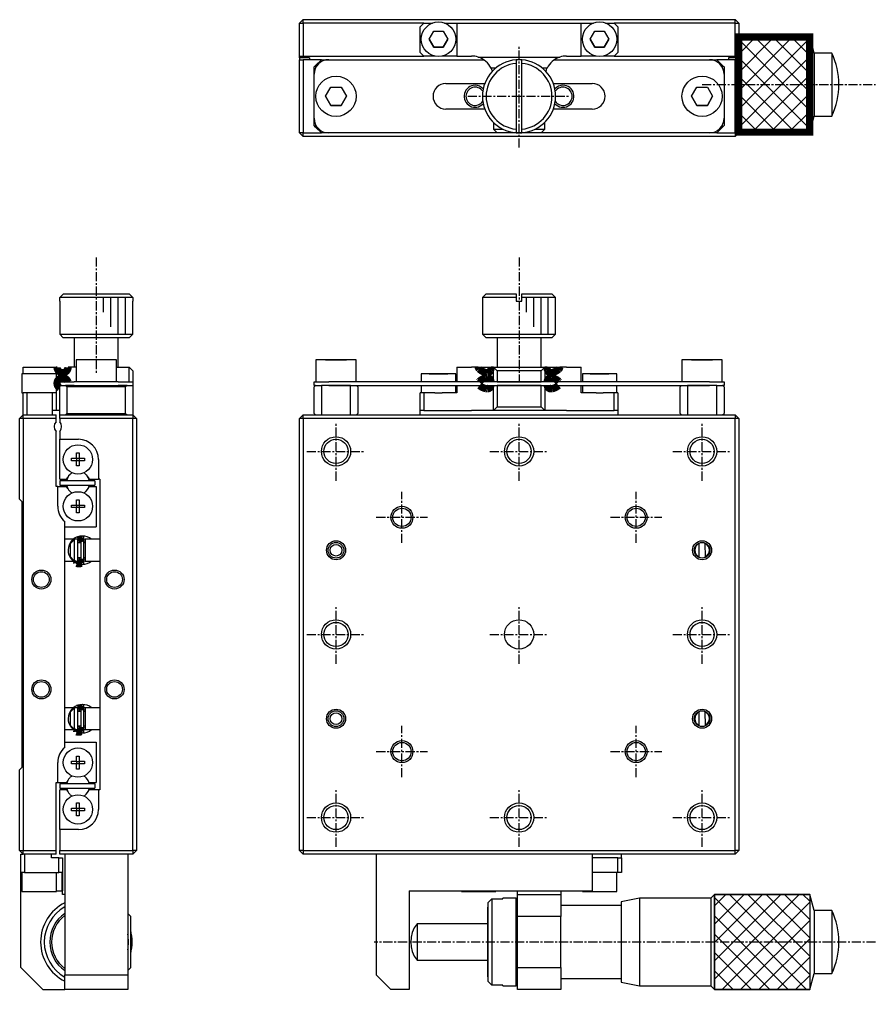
# Model space of a CAD drawing. Extents: x 10 to 331, y 10 to 234.
# Drawn here: x 81 to 197.9, y 101.5 to 234 of the extents above; entities that cross this region are included whole.
import ezdxf

# ---------------------------------------------------------------- set-up
doc = ezdxf.new("R2010")
doc.units = 0
doc.linetypes.add('CENTER', pattern=[2, 1.25, -0.25, 0.25, -0.25])
doc.layers.get('0').update_dxf_attribs({"linetype": 'CONTINUOUS'})
doc.layers.add('CENTER', color=1, linetype='CENTER')

msp = doc.modelspace()

# ---------------------------------------------------------------- linework, layer by layer
at = {"color": 7, "linetype": 'CONTINUOUS'}
for p, q in [((119.244926, 233.5), (119.744926, 234)), ((119.244926, 233.5), (119.744926, 233.5)), ((119.244926, 229), (119.244926, 233.5)), ((119.744926, 233.5), (119.744926, 234)), ((119.744926, 234), (178.744926, 234)), ((119.744926, 233.5), (119.744926, 229)), ((136.244926, 233.5), (119.744926, 233.5)), ((135.744926, 233), (136.244926, 233.5)), ((136.244926, 233.5), (137.41879, 233.5)), ((139.071062, 233.5), (140.744926, 233.5)), ((140.744926, 233.5), (140.744926, 229)), ((140.744926, 233.5), (157.744926, 233.5)), ((157.744926, 229), (157.744926, 233.5)), ((157.744926, 233.5), (159.41879, 233.5)), ((161.071062, 233.5), (162.244926, 233.5)), ((162.244926, 233.5), (162.744926, 233)), ((178.744926, 233.5), (162.244926, 233.5)), ((178.744926, 233.5), (178.744926, 234)), ((179.244926, 233.5), (178.744926, 234)), ((178.744926, 229), (178.744926, 233.5)), ((178.744926, 233.5), (179.244926, 233.5)), ((135.744926, 229.5), (135.744926, 233)), ((136.974755, 231.3), (137.609841, 232.4)), ((137.609841, 232.4), (138.880011, 232.4)), ((138.880011, 232.4), (139.515097, 231.3)), ((158.974755, 231.3), (159.609841, 232.4)), ((159.609841, 232.4), (160.880011, 232.4)), ((160.880011, 232.4), (161.515097, 231.3)), ((162.744926, 233), (162.744926, 229.5)), ((137.609841, 230.2), (136.974755, 231.3)), ((136.974755, 231.3), (137.609841, 230.2)), ((139.515097, 231.3), (138.880011, 230.2)), ((138.880011, 230.2), (139.515097, 231.3)), ((159.609841, 230.2), (158.974755, 231.3)), ((158.974755, 231.3), (159.609841, 230.2)), ((161.515097, 231.3), (160.880011, 230.2)), ((160.880011, 230.2), (161.515097, 231.3)), ((189.534421, 229.4), (188.944933, 231.599999)), ((136.244926, 229), (135.744926, 229.5)), ((138.880011, 230.2), (137.609841, 230.2)), ((137.609841, 230.2), (138.880011, 230.2)), ((160.880011, 230.2), (159.609841, 230.2)), ((159.609841, 230.2), (160.880011, 230.2)), ((162.744926, 229.5), (162.244926, 229)), ((189.534421, 229.4), (189.534421, 220.8)), ((191.944932, 229.4), (189.534421, 229.4)), ((191.944932, 229.4), (191.944932, 220.8)), ((119.244926, 229), (119.744926, 229)), ((119.244926, 228.75), (119.244926, 229)), ((120.644926, 228.75), (119.244926, 228.75)), ((119.244926, 228.75), (119.244926, 228.5)), ((119.244926, 218.5), (119.244926, 228.5)), ((119.244926, 228.5), (119.744926, 228.5)), ((119.744926, 229), (136.244926, 229)), ((119.744926, 228.5), (119.744926, 218.5)), ((122.244926, 228.5), (119.744926, 228.5)), ((120.644926, 228.75), (120.644926, 228.5)), ((122.244926, 228.5), (121.444926, 227.7)), ((122.244926, 228.5), (123.244926, 228.5)), ((123.244926, 228.5), (144.403008, 228.5)), ((137.762743, 229), (136.244926, 229)), ((140.744926, 229), (138.727109, 229)), ((140.744926, 229), (142.744926, 229)), ((143.681676, 228.85), (154.808176, 228.85)), ((148.844926, 228.483974), (148.844926, 227.982187)), ((148.844926, 227.982187), (148.844926, 219.017813)), ((149.644926, 227.982187), (149.644926, 228.483974)), ((149.644926, 219.017813), (149.644926, 227.982187)), ((154.086713, 228.5), (175.244926, 228.5)), ((155.744926, 229), (157.744926, 229)), ((159.762743, 229), (157.744926, 229)), ((162.244926, 229), (160.727109, 229)), ((162.244926, 229), (178.744926, 229)), ((175.244926, 228.5), (176.244926, 228.5)), ((177.044926, 227.7), (176.244926, 228.5)), ((178.744926, 228.5), (176.244926, 228.5)), ((179.244926, 228.75), (177.844926, 228.75)), ((177.844926, 228.75), (177.844926, 228.5)), ((178.744926, 229), (179.244926, 229)), ((178.744926, 218.5), (178.744926, 228.5)), ((178.744926, 228.5), (179.244926, 228.5)), ((179.244926, 229), (179.244926, 228.75)), ((179.244926, 228.5), (179.244926, 228.75)), ((179.244926, 228.5), (179.244926, 218.5)), ((121.244926, 227.5), (121.444926, 227.7)), ((121.244926, 226.5), (121.244926, 227.5)), ((121.444926, 227.7), (121.444926, 227.37178)), ((146.054707, 227.35), (145.424012, 227.35)), ((153.06584, 227.35), (152.435145, 227.35)), ((177.044926, 227.37178), (177.044926, 227.7)), ((177.044926, 227.7), (177.244926, 227.5)), ((177.244926, 227.5), (177.244926, 226.5)), ((121.244926, 220.5), (121.244926, 226.5)), ((139.244926, 225.25), (144.561177, 225.25)), ((153.928674, 225.25), (159.244926, 225.25)), ((177.244926, 226.5), (177.244926, 220.5)), ((122.80155, 223.5), (123.523238, 224.75)), ((123.523238, 224.75), (124.966614, 224.75)), ((124.966614, 224.75), (125.688302, 223.5)), ((172.80155, 223.5), (173.523238, 224.75)), ((173.523238, 224.75), (174.966614, 224.75)), ((174.966614, 224.75), (175.688302, 223.5)), ((123.523238, 222.25), (122.80155, 223.5)), ((122.80155, 223.5), (123.523238, 222.25)), ((125.688302, 223.5), (124.966614, 222.25)), ((124.966614, 222.25), (125.688302, 223.5)), ((173.523238, 222.25), (172.80155, 223.5)), ((172.80155, 223.5), (173.523238, 222.25)), ((175.688302, 223.5), (174.966614, 222.25)), ((174.966614, 222.25), (175.688302, 223.5)), ((124.966614, 222.25), (123.523238, 222.25)), ((123.523238, 222.25), (124.966614, 222.25)), ((144.561177, 221.75), (139.244926, 221.75)), ((159.244926, 221.75), (153.928674, 221.75)), ((174.966614, 222.25), (173.523238, 222.25)), ((173.523238, 222.25), (174.966614, 222.25)), ((121.244926, 219.5), (121.244926, 220.5)), ((177.244926, 220.5), (177.244926, 219.5)), ((188.944933, 218.600001), (189.534421, 220.8)), ((189.534421, 220.8), (191.944932, 220.8)), ((121.444926, 219.3), (121.244926, 219.5)), ((121.444926, 219.62822), (121.444926, 219.3)), ((121.444926, 219.3), (122.244926, 218.5)), ((145.744926, 219.929286), (145.744926, 219)), ((145.744926, 219), (147.065476, 219)), ((146.244926, 218.5), (145.744926, 219)), ((148.844926, 219.017813), (148.844926, 218.516026)), ((149.644926, 218.516026), (149.644926, 219.017813)), ((151.424375, 219), (152.744926, 219)), ((152.744926, 219), (152.244926, 218.5)), ((152.744926, 219), (152.744926, 219.929286)), ((176.244926, 218.5), (177.044926, 219.3)), ((177.044926, 219.3), (177.044926, 219.62822)), ((177.244926, 219.5), (177.044926, 219.3)), ((119.744926, 218.5), (119.244926, 218.5)), ((119.744926, 218), (119.244926, 218.5)), ((119.744926, 218.5), (122.244926, 218.5)), ((119.744926, 218), (119.744926, 218.5)), ((178.744926, 218), (119.744926, 218)), ((123.244926, 218.5), (122.244926, 218.5)), ((146.244926, 218.5), (123.244926, 218.5)), ((149.244926, 218.5), (146.244926, 218.5)), ((152.244926, 218.5), (149.244926, 218.5)), ((175.244926, 218.5), (152.244926, 218.5)), ((176.244926, 218.5), (175.244926, 218.5)), ((176.244926, 218.5), (178.744926, 218.5)), ((178.744926, 218.5), (178.744926, 218)), ((179.244926, 218.5), (178.744926, 218)), ((179.244926, 218.5), (178.744926, 218.5)), ((86.516026, 196), (87.017813, 196.5)), ((87.017813, 196.5), (95.982187, 196.5)), ((95.982187, 196.5), (96.483974, 196)), ((144.744926, 196.5), (144.244926, 196)), ((144.744926, 196.5), (148.844926, 196.5)), ((144.744926, 196.5), (148.844926, 196.5)), ((148.844926, 196.5), (148.844926, 196)), ((149.644926, 196.5), (153.744926, 196.5)), ((149.644926, 196.5), (153.744926, 196.5)), ((149.644926, 196), (149.644926, 196.5)), ((154.244926, 196), (153.744926, 196.5)), ((86.5, 195.5), (86.516026, 195.5)), ((86.5, 195.5), (86.5, 191)), ((96.483974, 196), (86.516026, 196)), ((86.516026, 195.5), (86.516026, 196)), ((96.483974, 196), (96.483974, 195.5)), ((96.483974, 195.5), (96.5, 195.5)), ((96.5, 191), (96.5, 195.5)), ((148.844926, 196), (144.244926, 196)), ((144.244926, 196), (144.244926, 191)), ((148.844926, 196), (148.844926, 195.5)), ((148.844926, 195.5), (149.644926, 195.5)), ((148.844926, 195.5), (149.644926, 195.5)), ((154.244926, 196), (149.644926, 196)), ((149.644926, 195.5), (149.644926, 196)), ((154.244926, 191), (154.244926, 196)), ((86.5, 191), (96.5, 191)), ((86.5, 191), (87, 190.5)), ((96, 190.5), (96.5, 191)), ((144.244926, 191), (154.244926, 191)), ((144.244926, 191), (144.744926, 190.5)), ((153.744926, 190.5), (154.244926, 191)), ((96, 190.5), (87, 190.5)), ((88.5, 190.5), (88.5, 186.5)), ((94.5, 186.5), (94.5, 190.5)), ((153.744926, 190.5), (144.744926, 190.5)), ((146.244926, 190.5), (146.244926, 186.5)), ((152.244926, 186.5), (152.244926, 190.5)), ((94.25, 187.5), (88.75, 187.5)), ((88.75, 187.5), (88.75, 184.5)), ((94.25, 184.5), (94.25, 187.5)), ((124.244926, 187.5), (121.494926, 187.5)), ((126.994926, 187.5), (121.494926, 187.5)), ((121.494926, 187.5), (121.494926, 184.5)), ((123.523238, 187.5), (122.80155, 187.5)), ((122.80155, 187.5), (123.523238, 187.5)), ((124.966614, 187.5), (123.523238, 187.5)), ((123.523238, 187.5), (124.966614, 187.5)), ((126.994926, 187.5), (124.244926, 187.5)), ((125.688302, 187.5), (124.966614, 187.5)), ((124.966614, 187.5), (125.688302, 187.5)), ((126.994926, 184.5), (126.994926, 187.5)), ((174.244926, 187.5), (171.494926, 187.5)), ((176.994926, 187.5), (171.494926, 187.5)), ((171.494926, 187.5), (171.494926, 184.5)), ((173.523238, 187.5), (172.80155, 187.5)), ((172.80155, 187.5), (173.523238, 187.5)), ((174.966614, 187.5), (173.523238, 187.5)), ((173.523238, 187.5), (174.966614, 187.5)), ((176.994926, 187.5), (174.244926, 187.5)), ((175.688302, 187.5), (174.966614, 187.5)), ((174.966614, 187.5), (175.688302, 187.5)), ((176.994926, 184.5), (176.994926, 187.5)), ((86.05, 185.6), (81.35, 185.6)), ((81.35, 185.6), (81.35, 183)), ((81.5, 186.5), (86, 186.5)), ((81.5, 185.6), (81.5, 186.5)), ((86, 186.5), (86, 185.6)), ((86.15, 186.5), (86, 186.5)), ((86.05, 183), (86.05, 185.6)), ((88.75, 186.5), (87.65, 186.5)), ((94.25, 186.5), (96, 186.5)), ((96, 184.5), (96, 186.5)), ((96.5, 186), (96, 186.5)), ((96.5, 186), (96.5, 184.5)), ((138.244926, 185.6), (135.894926, 185.6)), ((140.594926, 185.6), (135.894926, 185.6)), ((135.894926, 185.6), (135.894926, 184.5)), ((137.609841, 185.6), (136.974755, 185.6)), ((136.974755, 185.6), (137.609841, 185.6)), ((138.880011, 185.6), (137.609841, 185.6)), ((137.609841, 185.6), (138.880011, 185.6)), ((140.594926, 185.6), (138.244926, 185.6)), ((139.515097, 185.6), (138.880011, 185.6)), ((138.880011, 185.6), (139.515097, 185.6)), ((140.594926, 184.5), (140.594926, 185.6)), ((140.744926, 186.5), (140.744926, 184.5)), ((140.744926, 186.5), (142.744926, 186.5)), ((143.681676, 186.5), (142.744926, 186.5)), ((143.681676, 186.5), (145.424012, 186.5)), ((145.744926, 186.5), (145.424012, 186.5)), ((145.744926, 184.5), (145.744926, 186.5)), ((146.244926, 186), (145.744926, 186.5)), ((145.744926, 186.5), (147.994926, 186.5)), ((146.244926, 186), (146.244926, 184.5)), ((152.244926, 186), (146.244926, 186)), ((147.994926, 186.5), (150.494926, 186.5)), ((150.494926, 186.5), (152.744926, 186.5)), ((152.744926, 186.5), (152.244926, 186)), ((152.244926, 184.5), (152.244926, 186)), ((152.744926, 186.5), (152.744926, 184.5)), ((153.06584, 186.5), (152.744926, 186.5)), ((153.06584, 186.5), (154.808176, 186.5)), ((155.744926, 186.5), (154.808176, 186.5)), ((155.744926, 186.5), (157.744926, 186.5)), ((157.744926, 184.5), (157.744926, 186.5)), ((160.244926, 185.6), (157.894926, 185.6)), ((162.594926, 185.6), (157.894926, 185.6)), ((157.894926, 185.6), (157.894926, 184.5)), ((159.609841, 185.6), (158.974755, 185.6)), ((158.974755, 185.6), (159.609841, 185.6)), ((160.880011, 185.6), (159.609841, 185.6)), ((159.609841, 185.6), (160.880011, 185.6)), ((162.594926, 185.6), (160.244926, 185.6)), ((161.515097, 185.6), (160.880011, 185.6)), ((160.880011, 185.6), (161.515097, 185.6)), ((162.594926, 184.5), (162.594926, 185.6)), ((86.5, 184), (86.5, 184.5)), ((86.5, 184.5), (88.5, 184.5)), ((94.5, 184.5), (88.5, 184.5)), ((94.5, 184.5), (96.5, 184.5)), ((96.5, 184.5), (96.5, 184)), ((121.244926, 184), (121.244926, 184.5)), ((121.244926, 184.5), (123.244926, 184.5)), ((146.244926, 184.5), (123.244926, 184.5)), ((152.244926, 184.5), (146.244926, 184.5)), ((146.244926, 184.5), (152.244926, 184.5)), ((175.244926, 184.5), (152.244926, 184.5)), ((175.244926, 184.5), (177.244926, 184.5)), ((177.244926, 184.5), (177.244926, 184)), ((81.35, 183), (81.5, 183)), ((81.5, 180), (81.5, 183)), ((82, 183), (81.5, 183)), ((82, 183), (82, 180)), ((85.5, 183), (82, 183)), ((85.5, 180.6), (85.5, 183)), ((86, 183), (85.5, 183)), ((86, 183), (86.05, 183)), ((86, 183), (86, 180.6)), ((86.5, 180), (86.5, 184)), ((86.5, 184), (87.3, 184)), ((87.5, 183.8), (87.3, 184)), ((87.3, 184), (87.62822, 184)), ((87.62822, 184), (87.3, 184)), ((95.5, 183.8), (87.5, 183.8)), ((87.5, 183.8), (87.5, 180.2)), ((88.5, 184), (87.62822, 184)), ((88.5, 184), (94.5, 184)), ((95.37178, 184), (94.5, 184)), ((95.37178, 184), (95.7, 184)), ((95.7, 184), (95.37178, 184)), ((95.7, 184), (95.5, 183.8)), ((95.5, 180.2), (95.5, 183.8)), ((95.7, 184), (96.5, 184)), ((96.5, 184), (96.5, 180)), ((121.444926, 184), (121.244926, 183.8)), ((121.444926, 184), (121.244926, 184)), ((121.244926, 180.2), (121.244926, 183.8)), ((121.444926, 184), (122.244926, 184)), ((123.244926, 184), (122.244926, 184)), ((122.244926, 184), (122.244926, 180)), ((123.244926, 184), (122.244926, 184)), ((126.244926, 184), (123.244926, 184)), ((123.244926, 184), (126.244926, 184)), ((126.244926, 180), (126.244926, 184)), ((126.244926, 184), (146.244926, 184)), ((127.244926, 183.8), (127.044926, 184)), ((127.244926, 183.8), (127.244926, 180.2)), ((135.744926, 180.6), (135.744926, 183)), ((136.244926, 183), (135.744926, 183)), ((135.894926, 184), (135.894926, 183)), ((136.244926, 183), (136.244926, 180.6)), ((137.762743, 183), (136.244926, 183)), ((137.762743, 183), (138.727109, 183)), ((140.744926, 183), (138.727109, 183)), ((140.594926, 183), (140.594926, 184)), ((140.744926, 184), (140.744926, 183)), ((145.744926, 180.6), (145.744926, 184)), ((146.244926, 184), (152.244926, 184)), ((146.244926, 184), (146.244926, 181.1)), ((152.244926, 184), (146.244926, 184)), ((152.244926, 184), (172.244926, 184)), ((152.244926, 181.1), (152.244926, 184)), ((152.744926, 184), (152.744926, 180.6)), ((157.744926, 183), (157.744926, 184)), ((159.762743, 183), (157.744926, 183)), ((157.894926, 184), (157.894926, 183)), ((159.762743, 183), (160.727109, 183)), ((162.244926, 183), (160.727109, 183)), ((162.244926, 180.6), (162.244926, 183)), ((162.744926, 183), (162.244926, 183)), ((162.594926, 183), (162.594926, 184)), ((162.744926, 183), (162.744926, 180.6)), ((171.444926, 184), (171.244926, 183.8)), ((171.244926, 180.2), (171.244926, 183.8)), ((172.244926, 184), (172.244926, 180)), ((175.244926, 184), (172.244926, 184)), ((172.244926, 184), (175.244926, 184)), ((176.244926, 184), (175.244926, 184)), ((176.244926, 184), (175.244926, 184)), ((176.244926, 180), (176.244926, 184)), ((176.244926, 184), (177.044926, 184)), ((177.244926, 183.8), (177.044926, 184)), ((177.244926, 184), (177.044926, 184)), ((177.244926, 183.8), (177.244926, 180.2)), ((85.5, 180), (85.5, 180.6)), ((86, 180.6), (85.5, 180.6)), ((86.5, 180.6), (86, 180.6)), ((136.244926, 180.6), (135.744926, 180.6)), ((135.744926, 180), (135.744926, 180.6)), ((136.244926, 180.6), (142.744926, 180.6)), ((145.744926, 180.6), (142.744926, 180.6)), ((145.744926, 180.6), (146.244926, 181.1)), ((152.744926, 180.6), (145.744926, 180.6)), ((146.244926, 181.1), (152.244926, 181.1)), ((152.244926, 181.1), (152.744926, 180.6)), ((155.744926, 180.6), (152.744926, 180.6)), ((155.744926, 180.6), (162.244926, 180.6)), ((162.744926, 180.6), (162.244926, 180.6)), ((162.744926, 180.6), (162.744926, 180)), ((81.5, 180), (81, 179.5)), ((81.5, 179.5), (81, 179.5)), ((81, 168.5), (81, 179.5)), ((81.5, 179.5), (81.5, 180)), ((81.5, 180), (86, 180)), ((81.5, 179.5), (81.5, 120.5)), ((86, 179.5), (81.5, 179.5)), ((86, 179.5), (86, 180)), ((86, 179.061438), (86, 179.5)), ((86.5, 180), (96.5, 180)), ((86.5, 179.5), (86.5, 180)), ((96.5, 179.5), (86.5, 179.5)), ((86.5, 179.5), (86.5, 179.061438)), ((87.3, 180), (87.5, 180.2)), ((87.5, 180.2), (95.5, 180.2)), ((95.5, 180.2), (95.7, 180)), ((96.5, 180), (96.5, 179.5)), ((97, 179.5), (96.5, 180)), ((96.5, 120.5), (96.5, 179.5)), ((97, 179.5), (96.5, 179.5)), ((97, 179.5), (97, 120.5)), ((119.744926, 180), (119.244926, 179.5)), ((119.244926, 120.5), (119.244926, 179.5)), ((119.744926, 179.5), (119.244926, 179.5)), ((119.744926, 179.5), (119.744926, 180)), ((119.744926, 180), (122.244926, 180)), ((178.744926, 179.5), (119.744926, 179.5)), ((119.744926, 179.5), (119.744926, 120.5)), ((121.244926, 180.2), (121.444926, 180)), ((122.244926, 180), (126.244926, 180)), ((122.244926, 180), (126.244926, 180)), ((126.244926, 180), (172.244926, 180)), ((127.044926, 180), (127.244926, 180.2)), ((171.244926, 180.2), (171.444926, 180)), ((172.244926, 180), (176.244926, 180)), ((172.244926, 180), (176.244926, 180)), ((176.244926, 180), (178.744926, 180)), ((177.044926, 180), (177.244926, 180.2)), ((178.744926, 180), (178.744926, 179.5)), ((179.244926, 179.5), (178.744926, 180)), ((178.744926, 120.5), (178.744926, 179.5)), ((179.244926, 179.5), (178.744926, 179.5)), ((179.244926, 179.5), (179.244926, 120.5)), ((86, 170.2), (86, 177.738562)), ((86.5, 177.738562), (86.5, 176.65)), ((86.5, 176.65), (89.05, 176.65)), ((86.5, 171.2), (86.5, 176.65)), ((88.113639, 174.08), (88.82, 174.08)), ((88.113639, 173.72), (88.113639, 174.08)), ((88.82, 173.72), (88.113639, 173.72)), ((88.82, 174.786361), (89.18, 174.786361)), ((88.82, 174.08), (88.82, 174.786361)), ((88.830372, 174.069628), (88.82, 174.08)), ((88.830372, 173.730372), (88.82, 173.72)), ((88.82, 173.013639), (88.82, 173.72)), ((88.830372, 174.069628), (89.169628, 174.069628)), ((88.830372, 173.730372), (88.830372, 174.069628)), ((89.169628, 173.730372), (88.830372, 173.730372)), ((89.169628, 174.069628), (89.18, 174.08)), ((89.169628, 174.069628), (89.169628, 173.730372)), ((89.169628, 173.730372), (89.18, 173.72)), ((89.18, 174.786361), (89.18, 174.08)), ((89.18, 174.08), (89.886361, 174.08)), ((89.886361, 173.72), (89.18, 173.72)), ((89.18, 173.72), (89.18, 173.013639)), ((89.886361, 174.08), (89.886361, 173.72)), ((91.8, 173.9), (91.8, 171.2)), ((89.18, 173.013639), (88.82, 173.013639)), ((86.5, 171.2), (87.449194, 171.2)), ((91.3, 171), (86.5, 171)), ((86.5, 171), (86.5, 170.4)), ((87.449194, 171.2), (87.59936, 171.460095)), ((90.40064, 171.460095), (90.550806, 171.2)), ((90.550806, 171.2), (91.8, 171.2)), ((91.3, 171), (91.3, 170.4)), ((92, 171.2), (91.8, 171.2)), ((92, 171.2), (92, 128.8)), ((86.25, 170.2), (86, 170.2)), ((86.25, 167.5), (86.25, 170.2)), ((86.25, 170.2), (87.449194, 170.2)), ((86.5, 170.4), (91.3, 170.4)), ((87.59936, 169.939905), (87.449194, 170.2)), ((90.550806, 170.2), (90.40064, 169.939905)), ((90.550806, 170.2), (91.5, 170.2)), ((91.5, 170.2), (91.5, 164.7)), ((81, 168.5), (81.35, 168.15)), ((88.82, 168.386361), (89.18, 168.386361)), ((88.82, 167.68), (88.82, 168.386361)), ((89.18, 168.386361), (89.18, 167.68)), ((81.35, 168.15), (81.35, 131.85)), ((88.113639, 167.32), (88.113639, 167.68)), ((88.113639, 167.68), (88.82, 167.68)), ((88.82, 167.32), (88.113639, 167.32)), ((88.830372, 167.669628), (88.82, 167.68)), ((88.830372, 167.330372), (88.82, 167.32)), ((88.82, 166.613639), (88.82, 167.32)), ((88.830372, 167.669628), (89.169628, 167.669628)), ((88.830372, 167.330372), (88.830372, 167.669628)), ((89.169628, 167.330372), (88.830372, 167.330372)), ((89.169628, 167.669628), (89.18, 167.68)), ((89.169628, 167.669628), (89.169628, 167.330372)), ((89.169628, 167.330372), (89.18, 167.32)), ((89.18, 167.68), (89.886361, 167.68)), ((89.18, 167.32), (89.18, 166.613639)), ((89.886361, 167.32), (89.18, 167.32)), ((89.886361, 167.68), (89.886361, 167.32)), ((89.18, 166.613639), (88.82, 166.613639)), ((87.2, 162.575), (87.2, 165.420938)), ((87.2, 164.7), (91.5, 164.7)), ((88.363755, 163), (87.2, 163)), ((88.5, 163), (88.5, 162.945683)), ((89, 163), (88.5, 163)), ((88.835914, 163.287581), (88.817922, 163.279781)), ((88.892355, 163.309821), (88.835469, 163.28844)), ((88.999842, 162.93521), (89.404957, 163.043689)), ((89, 160), (89, 163)), ((89.405, 163.25), (89.405, 159.75)), ((89.795, 159.75), (89.795, 163.25)), ((89.795056, 163.043366), (90.000246, 163.003369)), ((90, 163), (90, 160)), ((92, 163), (90, 163)), ((90.000246, 163.003369), (90.012433, 163.000086)), ((87.2, 160.425), (87.2, 162.575)), ((88, 162.416515), (88.5, 162.945683)), ((88, 160.583485), (88, 162.416515)), ((88.5, 162.945683), (88.5, 160.054317)), ((89.405, 162.5), (89, 162.5)), ((89.2, 162.5), (89.2, 162.938184)), ((89.2, 162.5), (89.2, 162.938183)), ((90, 162.5), (89.795, 162.5)), ((173.835901, 162.494654), (173.836642, 162.412855)), ((173.853979, 160.498608), (173.835906, 162.494147)), ((173.853243, 160.5799), (173.836642, 162.412855)), ((174.636609, 162.4201), (174.635866, 162.50214)), ((174.636609, 162.4201), (174.65321, 160.587145)), ((87.2, 139.575), (87.2, 160.425)), ((88.5, 160.054317), (88, 160.583485)), ((89, 160.5), (89.405, 160.5)), ((89.2, 160.061805), (89.2, 160.5)), ((89.2, 160.061806), (89.2, 160.5)), ((89.795, 160.5), (90, 160.5)), ((173.853243, 160.5799), (173.853986, 160.49786)), ((174.653951, 160.505346), (174.65321, 160.587145)), ((87.2, 160), (88.363385, 160)), ((88.5, 160.054317), (88.5, 160)), ((88.5, 160), (89, 160)), ((88.806308, 159.72537), (88.826093, 159.716661)), ((88.826603, 159.716382), (88.894304, 159.9398)), ((88.832208, 159.717582), (88.8327, 159.71535)), ((88.8327, 159.71535), (88.83474, 159.711983)), ((88.83474, 159.711983), (88.835469, 159.71156)), ((88.884953, 159.692304), (89.572408, 159.556344)), ((88.894304, 159.9398), (88.924496, 160.000002)), ((88.986649, 160.070034), (88.974361, 160.075362)), ((90.000203, 159.996632), (89.795023, 159.956318)), ((90, 160), (92, 160)), ((90.011431, 159.999678), (90.000203, 159.996632)), ((88.363755, 140), (87.2, 140)), ((87.2, 137.425), (87.2, 139.575)), ((88, 139.416515), (88.5, 139.945683)), ((88, 137.583485), (88, 139.416515)), ((88.5, 140), (88.5, 139.945683)), ((89, 140), (88.5, 140)), ((88.5, 139.945683), (88.5, 137.054317)), ((88.835914, 140.287581), (88.817922, 140.279781)), ((88.830213, 140.284204), (88.826812, 140.283663)), ((88.892355, 140.309821), (88.835469, 140.28844)), ((88.999842, 139.93521), (89.404957, 140.043689)), ((89, 137), (89, 140)), ((89.405, 139.5), (89, 139.5)), ((89.2, 139.5), (89.2, 139.938184)), ((89.2, 139.5), (89.2, 139.938183)), ((89.405, 140.25), (89.405, 136.75)), ((89.795, 136.75), (89.795, 140.25)), ((90, 139.5), (89.795, 139.5)), ((89.795056, 140.043366), (90.000246, 140.003369)), ((90, 140), (90, 137)), ((92, 140), (90, 140)), ((90.000246, 140.003369), (90.012433, 140.000086)), ((173.835901, 139.494654), (173.836642, 139.412855)), ((173.853979, 137.498608), (173.835906, 139.494147)), ((173.853243, 137.5799), (173.836642, 139.412855)), ((174.636609, 139.4201), (174.635866, 139.50214)), ((174.636609, 139.4201), (174.65321, 137.587145)), ((87.2, 134.579062), (87.2, 137.425)), ((87.2, 137), (88.363385, 137)), ((88.5, 137.054317), (88, 137.583485)), ((88.5, 137.054317), (88.5, 137)), ((88.5, 137), (89, 137)), ((88.806308, 136.72537), (88.833303, 136.713553)), ((88.826603, 136.716382), (88.894304, 136.9398)), ((88.832208, 136.717582), (88.8327, 136.71535)), ((88.8327, 136.71535), (88.83474, 136.711983)), ((88.83474, 136.711983), (88.835469, 136.71156)), ((88.884953, 136.692304), (89.572408, 136.556344)), ((88.894304, 136.9398), (88.924496, 137.000002)), ((88.986649, 137.070034), (88.974361, 137.075362)), ((89, 137.5), (89.405, 137.5)), ((89.2, 137.061805), (89.2, 137.5)), ((89.2, 137.061806), (89.2, 137.5)), ((89.795, 137.5), (90, 137.5)), ((90.000203, 136.996632), (89.795023, 136.956318)), ((90, 137), (92, 137)), ((90.011431, 136.999678), (90.000203, 136.996632)), ((173.853243, 137.5799), (173.853986, 137.49786)), ((174.653951, 137.505346), (174.65321, 137.587145)), ((87.2, 135.3), (91.5, 135.3)), ((91.5, 135.3), (91.5, 129.8)), ((86.25, 129.8), (86.25, 132.5)), ((88.113639, 132.68), (88.82, 132.68)), ((88.113639, 132.32), (88.113639, 132.68)), ((88.82, 133.386361), (89.18, 133.386361)), ((88.82, 132.68), (88.82, 133.386361)), ((88.830372, 132.669628), (88.82, 132.68)), ((88.830372, 132.669628), (89.169628, 132.669628)), ((88.830372, 132.330372), (88.830372, 132.669628)), ((89.169628, 132.669628), (89.18, 132.68)), ((89.169628, 132.669628), (89.169628, 132.330372)), ((89.18, 133.386361), (89.18, 132.68)), ((89.18, 132.68), (89.886361, 132.68)), ((89.886361, 132.68), (89.886361, 132.32)), ((81.35, 131.85), (81, 131.5)), ((81, 120.5), (81, 131.5)), ((88.82, 132.32), (88.113639, 132.32)), ((88.830372, 132.330372), (88.82, 132.32)), ((88.82, 131.613639), (88.82, 132.32)), ((89.18, 131.613639), (88.82, 131.613639)), ((89.169628, 132.330372), (88.830372, 132.330372)), ((89.169628, 132.330372), (89.18, 132.32)), ((89.18, 132.32), (89.18, 131.613639)), ((89.886361, 132.32), (89.18, 132.32)), ((87.59936, 130.060095), (87.449194, 129.8)), ((90.550806, 129.8), (90.40064, 130.060095)), ((86, 129.8), (86.25, 129.8)), ((86, 120.5), (86, 129.8)), ((86.25, 129.8), (87.449194, 129.8)), ((91.3, 129.6), (86.5, 129.6)), ((86.5, 129.6), (86.5, 129)), ((86.5, 129), (91.3, 129)), ((87.449194, 128.8), (86.5, 128.8)), ((86.5, 123.35), (86.5, 128.8)), ((87.449194, 128.8), (87.59936, 128.539905)), ((90.40064, 128.539905), (90.550806, 128.8)), ((90.550806, 129.8), (91.5, 129.8)), ((91.8, 128.8), (90.550806, 128.8)), ((91.3, 129.6), (91.3, 129)), ((91.8, 128.8), (91.8, 126.1)), ((92, 128.8), (91.8, 128.8)), ((88.113639, 125.92), (88.113639, 126.28)), ((88.113639, 126.28), (88.82, 126.28)), ((88.82, 125.92), (88.113639, 125.92)), ((88.82, 126.986361), (89.18, 126.986361)), ((88.82, 126.28), (88.82, 126.986361)), ((88.830372, 126.269628), (88.82, 126.28)), ((88.830372, 125.930372), (88.82, 125.92)), ((88.82, 125.213639), (88.82, 125.92)), ((88.830372, 126.269628), (89.169628, 126.269628)), ((88.830372, 125.930372), (88.830372, 126.269628)), ((89.169628, 125.930372), (88.830372, 125.930372)), ((89.169628, 126.269628), (89.18, 126.28)), ((89.169628, 126.269628), (89.169628, 125.930372)), ((89.169628, 125.930372), (89.18, 125.92)), ((89.18, 126.986361), (89.18, 126.28)), ((89.18, 126.28), (89.886361, 126.28)), ((89.18, 125.92), (89.18, 125.213639)), ((89.886361, 125.92), (89.18, 125.92)), ((89.886361, 126.28), (89.886361, 125.92)), ((89.18, 125.213639), (88.82, 125.213639)), ((86.5, 123.35), (86.5, 120.5)), ((89.05, 123.35), (86.5, 123.35)), ((81, 120.5), (81.5, 120.5)), ((81, 120.5), (81.5, 120)), ((81.2, 117.5), (81.2, 120)), ((81.2, 120), (81.5, 120)), ((81.5, 120), (81.5, 120.5)), ((81.5, 120.5), (86, 120.5)), ((86, 120), (81.5, 120)), ((81.7, 120), (81.7, 117.5)), ((85.4, 119.5), (85.4, 120)), ((86.4, 119.5), (85.4, 119.5)), ((86, 120), (86, 120.5)), ((86.4, 117.5), (86.4, 119.5)), ((86.4, 119.5), (86.9, 119.5)), ((86.5, 120.5), (96.5, 120.5)), ((86.5, 120), (86.5, 120.5)), ((96.5, 120), (86.5, 120)), ((86.9, 119.5), (86.9, 117.5)), ((87.2, 120), (87.2, 103.5)), ((95.8, 120), (95.8, 103.5)), ((97, 120.5), (96.5, 120.5)), ((97, 120.5), (96.5, 120)), ((96.5, 120.5), (96.5, 120)), ((119.744926, 120.5), (119.244926, 120.5)), ((119.244926, 120.5), (119.744926, 120)), ((119.744926, 120.5), (178.744926, 120.5)), ((119.744926, 120.5), (119.744926, 120)), ((178.744926, 120), (119.744926, 120)), ((129.744926, 120), (129.744926, 103.5)), ((159.244926, 120), (159.244926, 115)), ((162.744926, 119.5), (159.244926, 119.5)), ((162.744926, 117.5), (162.744926, 119.5)), ((162.744926, 119.5), (163.244928, 119.5)), ((163.244928, 119.5), (163.244926, 117.5)), ((163.244928, 119.5), (163.244928, 120)), ((178.744926, 120), (178.744926, 120.5)), ((179.244926, 120.5), (178.744926, 120.5)), ((178.744926, 120), (179.244926, 120.5)), ((81.7, 117.5), (81.2, 117.5)), ((81.2, 115), (81.2, 117.5)), ((81.269179, 117.5), (81.269179, 115)), ((81.35, 117.5), (81.35, 114.9)), ((81.7, 117.5), (86.4, 117.5)), ((86.05, 114.9), (86.05, 117.5)), ((86.9, 117.5), (86.4, 117.5)), ((86.859736, 115), (86.859736, 117.5)), ((86.9, 117.5), (86.9, 115)), ((162.744926, 117.5), (159.244926, 117.5)), ((162.594926, 114.9), (162.594926, 117.5)), ((163.244926, 117.5), (162.744926, 117.5)), ((81.269179, 115), (81.2, 115)), ((81.2, 104.5), (81.2, 115)), ((81.269179, 115), (81.35, 115)), ((81.35, 114.9), (86.05, 114.9)), ((86.05, 115), (86.859736, 115)), ((86.9, 115), (86.859736, 115)), ((86.9, 114.5), (86.9, 115)), ((87.2, 114.5), (86.9, 114.5)), ((134.244926, 115), (159.244926, 115)), ((134.244926, 115), (134.244926, 101.5)), ((141.394926, 115), (141.394926, 114.9)), ((141.394926, 114.9), (146.094926, 114.9)), ((146.094926, 114.9), (146.094926, 115)), ((147.044926, 113.91608), (147.044926, 114)), ((147.044926, 113.91608), (147.044926, 114)), ((148.844926, 114), (147.044926, 114)), ((148.844926, 102), (148.844926, 114)), ((149.044926, 113.8), (148.844926, 114)), ((149.044926, 114.5), (149.044926, 115)), ((149.044926, 111.5), (149.044926, 114.5)), ((149.044926, 114.5), (154.944926, 114.5)), ((154.944926, 115), (154.944926, 114.5)), ((154.944926, 114.5), (154.944926, 111.5)), ((157.894926, 115), (157.894926, 114.9)), ((157.894926, 114.9), (162.594926, 114.9)), ((165.694925, 113.999996), (163.194926, 113.499997)), ((165.694925, 113.999996), (165.694925, 102.000004)), ((175.44493, 113.999996), (165.694925, 113.999996)), ((175.944932, 114.499999), (175.44493, 113.999996)), ((175.44493, 113.999996), (175.44493, 102.000004)), ((175.944932, 114.499999), (188.944933, 114.499999)), ((175.944932, 101.500001), (175.944932, 114.499999)), ((189.534421, 112.3), (188.944933, 114.499999)), ((188.944933, 114.499999), (188.944933, 101.500001)), ((144.944926, 112.75), (144.944926, 103.25)), ((145.044926, 112.75), (144.944926, 112.75)), ((145.044926, 113.408327), (145.544926, 113.91608)), ((145.044926, 102.591673), (145.044926, 113.408327)), ((145.044926, 112.643559), (145.044926, 113.408327)), ((145.544926, 113.91608), (145.544926, 102.08392)), ((145.544926, 113.91608), (147.044926, 113.91608)), ((163.194926, 113), (154.944926, 113)), ((163.194926, 113.499997), (163.194926, 102.500003)), ((96.2, 111.5), (95.8, 111.9)), ((96.2, 104.5), (96.2, 111.5)), ((154.944926, 111.5), (149.044926, 111.5)), ((149.044926, 104.5), (149.044926, 111.5)), ((154.944926, 104.5), (154.944926, 111.5)), ((189.534421, 112.3), (189.534421, 103.7)), ((191.944932, 112.3), (189.534421, 112.3)), ((191.944932, 112.3), (191.944932, 103.7)), ((135.322435, 110.499996), (135.322435, 105.500004)), ((144.944926, 110.499996), (135.322435, 110.499996)), ((135.322435, 105.500004), (144.944926, 105.500004)), ((81.2, 104.5), (84.2, 101.5)), ((87.2, 103.5), (95.8, 103.5)), ((87.2, 101.5), (87.2, 103.5)), ((95.8, 104.1), (96.2, 104.5)), ((95.8, 103.5), (95.8, 101.5)), ((129.744926, 103.5), (131.744926, 101.5)), ((145.044926, 102.591673), (145.044926, 103.356441)), ((149.044926, 104.5), (154.944926, 104.5)), ((149.044926, 101.5), (149.044926, 104.5)), ((154.944926, 104.5), (154.944926, 101.5)), ((188.944933, 101.500001), (189.534421, 103.7)), ((189.534421, 103.7), (191.944932, 103.7)), ((144.944926, 103.25), (145.044926, 103.25)), ((145.544926, 102.08392), (145.044926, 102.591673)), ((147.044926, 102.08392), (145.544926, 102.08392)), ((147.044926, 102), (147.044926, 102.08392)), ((147.044926, 102), (147.044926, 102.08392)), ((148.844926, 102), (149.044926, 102.2)), ((154.944926, 103), (163.194926, 103)), ((163.194926, 102.500003), (165.694925, 102.000004)), ((84.2, 101.5), (87.2, 101.5)), ((95.8, 101.5), (87.2, 101.5)), ((134.244926, 101.5), (131.744926, 101.5)), ((147.044926, 102), (148.844926, 102)), ((154.944926, 101.5), (149.044926, 101.5)), ((165.694925, 102.000004), (175.44493, 102.000004)), ((175.44493, 102.000004), (175.944932, 101.500001)), ((188.944933, 101.500001), (175.944932, 101.500001))]:
    msp.add_line(p, q, dxfattribs=at)
at = {"color": 3, "linetype": 'CONTINUOUS'}
for p, q in [((179.244926, 233.5), (179.244926, 229)), ((188.944933, 231.599999), (179.244926, 231.599999)), ((179.244926, 229.244926), (181.599999, 231.599999)), ((179.244926, 226.744926), (184.099999, 231.599999)), ((179.244926, 224.244926), (186.599999, 231.599999)), ((179.244926, 231.255074), (186.5, 224)), ((181.400001, 231.599999), (188.944933, 224.055067)), ((181.5, 224), (188.944933, 231.444933)), ((183.900001, 231.599999), (188.944933, 226.555067)), ((186.400001, 231.599999), (188.944933, 229.055067)), ((188.900001, 231.599999), (188.944933, 231.555067)), ((188.944933, 231.599999), (188.944933, 218.600001)), ((179.244926, 228.755074), (184, 224)), ((184, 224), (188.944933, 228.944933)), ((179.244926, 226.255074), (181.5, 224)), ((186.5, 224), (188.944933, 226.444933)), ((179.244926, 221.744926), (181.5, 224)), ((179.244926, 219.244926), (184, 224)), ((181.100001, 218.600001), (186.5, 224)), ((181.5, 224), (186.899999, 218.600001)), ((183.600001, 218.600001), (188.944933, 223.944933)), ((184, 224), (188.944933, 219.055067)), ((186.5, 224), (188.944933, 221.555067)), ((179.244926, 223.755074), (184.399999, 218.600001)), ((186.100001, 218.600001), (188.944933, 221.444933)), ((179.244926, 221.255074), (181.899999, 218.600001)), ((179.244926, 218.755074), (179.399999, 218.600001)), ((188.600001, 218.600001), (188.944933, 218.944933)), ((179.244926, 218.600001), (188.944933, 218.600001)), ((92.5, 194), (92.5, 196)), ((93.5, 192), (93.5, 196)), ((94.5, 191), (94.5, 196)), ((95.5, 191), (95.5, 196)), ((150.244926, 194), (150.244926, 196)), ((151.244926, 192), (151.244926, 196)), ((152.244926, 191), (152.244926, 196)), ((153.244926, 191), (153.244926, 196)), ((175.944932, 114.499999), (175.944932, 101.500001)), ((188.944933, 114.499999), (175.944932, 114.499999)), ((175.944932, 112.944932), (177.499999, 114.499999)), ((175.944932, 110.444932), (179.999999, 114.499999)), ((175.944932, 107.944932), (182.499999, 114.499999)), ((175.944932, 105.444932), (184.999999, 114.499999)), ((175.944932, 102.944932), (187.499999, 114.499999)), ((175.944932, 114.055068), (188.499999, 101.500001)), ((178.000001, 114.499999), (188.944933, 103.555067)), ((180.500001, 114.499999), (188.944933, 106.055067)), ((183.000001, 114.499999), (188.944933, 108.555067)), ((185.500001, 114.499999), (188.944933, 111.055067)), ((188.000001, 114.499999), (188.944933, 113.555067)), ((188.944933, 114.499999), (188.944933, 101.500001)), ((177.000001, 101.500001), (188.944933, 113.444933)), ((175.944932, 111.555068), (185.999999, 101.500001)), ((179.500001, 101.500001), (188.944933, 110.944933)), ((175.944932, 109.055068), (183.499999, 101.500001)), ((182.000001, 101.500001), (188.944933, 108.444933)), ((175.944932, 106.555068), (180.999999, 101.500001)), ((184.500001, 101.500001), (188.944933, 105.944933)), ((175.944932, 104.055068), (178.499999, 101.500001)), ((187.000001, 101.500001), (188.944933, 103.444933)), ((175.944932, 101.555068), (175.999999, 101.500001)), ((175.944932, 101.500001), (188.944933, 101.500001))]:
    msp.add_line(p, q, dxfattribs=at)
at = {"color": 7, "linetype": 'CONTINUOUS', "const_width": 1}
msp.add_lwpolyline([(179.244926, 231.599999), (188.944933, 231.599999), (188.944933, 218.600001), (179.244926, 218.600001)], close=True, dxfattribs=at)
for points in [[(87.65, 186.5), (87.64955, 186.474056), (87.648204, 186.44814), (87.645966, 186.422313), (87.643112, 186.398589), (87.639507, 186.374988), (87.635162, 186.351552), (87.629444, 186.325615), (87.622824, 186.299941), (87.615326, 186.274591), (87.607217, 186.250314), (87.598311, 186.226393), (87.588634, 186.202876), (87.574022, 186.171073), (87.558041, 186.140163), (87.545314, 186.117811), (87.531895, 186.096011), (87.517825, 186.074803), (87.501811, 186.052425), (87.485102, 186.030793), (87.464562, 186.006272), (87.443181, 185.982842), (87.421055, 185.960554), (87.396273, 185.937673), (87.370783, 185.916165), (87.342997, 185.894812), (87.31462, 185.875028), (87.291323, 185.860183), (87.267751, 185.84635), (87.24397, 185.833528), (87.213711, 185.818762), (87.183271, 185.805552), (87.14904, 185.792555), (87.11458, 185.781352), (87.080199, 185.77197), (87.04557, 185.764263), (87.011192, 185.758288), (86.976746, 185.753937), (86.942691, 185.751216), (86.908912, 185.750053), (86.864876, 185.750823), (86.821546, 185.754115), (86.779268, 185.759781), (86.737621, 185.767789), (86.69716, 185.77795), (86.657491, 185.790289), (86.619099, 185.804591), (86.581822, 185.820837), (86.536696, 185.843867), (86.49344, 185.869754), (86.452332, 185.898258), (86.41292, 185.929689), (86.375715, 185.963693), (86.34031, 186.000749), (86.30719, 186.04057), (86.276199, 186.08362), (86.258865, 186.11084), (86.242368, 186.139414), (86.226786, 186.16942), (86.212122, 186.20113), (86.205195, 186.217607), (86.198537, 186.234577), (86.190033, 186.258235), (86.182084, 186.282975), (86.174759, 186.308882), (86.171305, 186.322507), (86.168042, 186.336485), (86.164986, 186.350822), (86.162322, 186.364617), (86.159865, 186.378788), (86.157635, 186.393304), (86.155653, 186.408135), (86.15394, 186.423249), (86.152516, 186.438617), (86.151625, 186.450687), (86.150922, 186.462906), (86.150413, 186.475229), (86.150104, 186.487609), (86.15, 186.5)], [(86.499819, 183.665685), (86.488569, 183.672923), (86.451838, 183.698626), (86.41688, 183.726331), (86.383649, 183.75605), (86.351984, 183.787965), (86.322076, 183.821979), (86.293416, 183.85891), (86.266633, 183.898321), (86.249699, 183.926348), (86.233662, 183.95576), (86.218574, 183.986696), (86.205613, 184.016577), (86.19356, 184.048121), (86.185977, 184.070493), (86.17889, 184.093838), (86.172362, 184.118221), (86.168989, 184.132299), (86.165823, 184.146752), (86.162884, 184.161582), (86.160803, 184.173165), (86.158872, 184.184986), (86.157102, 184.197031), (86.155506, 184.209288), (86.154379, 184.219076), (86.153369, 184.228988), (86.152479, 184.239074), (86.151718, 184.249264), (86.151081, 184.259755), (86.150587, 184.270324), (86.15024, 184.281037), (86.150045, 184.291789), (86.150003, 184.302206), (86.150106, 184.312618), (86.15036, 184.323206), (86.150761, 184.333757), (86.151307, 184.344243), (86.151993, 184.354635), (86.152833, 184.365126), (86.15381, 184.375499), (86.155242, 184.388521), (86.156875, 184.401317), (86.158711, 184.413975), (86.160725, 184.426384), (86.162953, 184.438786), (86.165343, 184.450926), (86.167897, 184.462868), (86.170596, 184.474556), (86.175953, 184.495598), (86.181734, 184.51587), (86.187901, 184.535411), (86.194414, 184.554261), (86.203809, 184.578966), (86.21377, 184.602642), (86.224256, 184.625377), (86.243739, 184.663114), (86.264676, 184.698641), (86.286998, 184.732153), (86.310637, 184.763844), (86.344986, 184.804454), (86.381765, 184.842168), (86.420924, 184.877049), (86.45527, 184.903917), (86.491264, 184.928836), (86.529111, 184.951876), (86.568618, 184.972819), (86.610546, 184.991894), (86.654168, 185.008567), (86.699794, 185.022785), (86.74707, 185.034243), (86.791956, 185.042177), (86.838149, 185.047445), (86.885518, 185.04986), (86.922617, 185.049657), (86.960337, 185.047566), (86.998571, 185.043493), (87.037207, 185.037343), (87.06711, 185.031146), (87.097164, 185.02362), (87.127484, 185.014668), (87.157839, 185.004286), (87.188747, 184.992188), (87.21954, 184.978523), (87.250364, 184.963132), (87.280886, 184.946085), (87.305053, 184.931214), (87.328905, 184.915257), (87.352524, 184.898098), (87.375702, 184.879834), (87.398835, 184.860057), (87.421371, 184.83914), (87.443403, 184.816926), (87.464685, 184.79359), (87.484477, 184.769985), (87.503433, 184.745385), (87.521632, 184.719611), (87.538849, 184.692902), (87.555444, 184.664544), (87.570874, 184.635303), (87.585206, 184.604945), (87.59823, 184.573817), (87.605065, 184.555701), (87.611446, 184.537371), (87.617381, 184.518779), (87.622842, 184.5)], [(144.887279, 185.05), (144.909287, 185.049657), (144.944867, 185.047566), (144.97971, 185.043493), (145.013724, 185.037343), (145.039252, 185.031146), (145.06424, 185.02362), (145.088787, 185.014668), (145.112719, 185.004286), (145.136445, 184.992188), (145.159458, 184.978523), (145.181886, 184.963132), (145.203513, 184.946085), (145.220235, 184.931214), (145.236399, 184.915257), (145.25208, 184.898098), (145.267158, 184.879834), (145.281906, 184.860057), (145.29599, 184.83914), (145.309493, 184.816926), (145.32229, 184.79359), (145.333978, 184.769985), (145.344981, 184.745385), (145.355372, 184.719611), (145.365048, 184.692902), (145.374234, 184.664544), (145.382652, 184.635303), (145.390367, 184.604945), (145.397291, 184.573817), (145.400892, 184.555701), (145.404234, 184.537371), (145.407324, 184.518779), (145.410153, 184.5)], [(153.079699, 184.5), (153.083647, 184.525719), (153.088091, 184.551087), (153.093025, 184.576046), (153.098017, 184.598695), (153.103429, 184.620953), (153.109256, 184.642777), (153.116253, 184.666612), (153.123769, 184.689862), (153.131792, 184.712478), (153.140057, 184.733781), (153.148797, 184.754453), (153.158, 184.774461), (153.171475, 184.800984), (153.185813, 184.826176), (153.197008, 184.844), (153.208664, 184.861067), (153.220764, 184.87736), (153.234942, 184.89481), (153.249664, 184.91127), (153.270341, 184.931888), (153.291949, 184.950729), (153.314422, 184.967788), (153.332015, 184.979553), (153.350069, 184.99033), (153.373858, 185.002726), (153.398347, 185.013574), (153.423478, 185.022906), (153.455591, 185.032471), (153.488587, 185.039862), (153.518991, 185.044733), (153.55001, 185.047986), (153.581763, 185.049696), (153.602604, 185.05)], [(145.391532, 184), (145.384827, 183.972867), (145.377498, 183.946381), (145.369486, 183.920392), (145.360849, 183.89515), (145.351366, 183.870128), (145.34124, 183.845965), (145.330396, 183.822525), (145.318916, 183.80002), (145.307249, 183.779224), (145.295, 183.759325), (145.282193, 183.740352), (145.268849, 183.722332), (145.249751, 183.699245), (145.22968, 183.677913), (145.208699, 183.65836), (145.185412, 183.639495), (145.161159, 183.622573), (145.13602, 183.607578), (145.109488, 183.594212), (145.082107, 183.582735), (145.053957, 183.573098), (145.021707, 183.564442), (144.988613, 183.557897), (144.95447, 183.553343), (144.919595, 183.550744), (144.887322, 183.55)], [(153.602516, 183.55), (153.600466, 183.550003), (153.569657, 183.550773), (153.539223, 183.55296), (153.50934, 183.556624), (153.479761, 183.56189), (153.450828, 183.568792), (153.42229, 183.577498), (153.39451, 183.588005), (153.367386, 183.600454), (153.339194, 183.616013), (153.312073, 183.633883), (153.288108, 183.652433), (153.26516, 183.673022), (153.248789, 183.689666), (153.233021, 183.70746), (153.217888, 183.726389), (153.203749, 183.745957), (153.190235, 183.766606), (153.177374, 183.788304), (153.166053, 183.809328), (153.155303, 183.831232), (153.145143, 183.853974), (153.134452, 183.880465), (153.124511, 183.907959), (153.115338, 183.936374), (153.106387, 183.96772), (153.09832, 184)], [(88.988705, 162.929805), (89.003249, 162.935571), (89.017511, 162.940387), (89.032003, 162.944472), (89.04669, 162.947816), (89.061532, 162.950406), (89.07649, 162.952236), (89.091526, 162.9533), (89.1066, 162.953595), (89.121672, 162.953118), (89.136702, 162.951872), (89.15165, 162.949859), (89.166477, 162.947085), (89.181143, 162.943559), (89.19561, 162.939291), (89.209841, 162.934293), (89.223799, 162.92858), (89.237448, 162.922167), (89.250754, 162.915074), (89.263683, 162.90732), (89.276203, 162.898926), (89.288284, 162.889917), (89.299897, 162.880316), (89.311014, 162.870149), (89.321609, 162.859444), (89.331657, 162.848229), (89.341136, 162.836532), (89.350023, 162.824383), (89.3583, 162.811814), (89.365948, 162.798857), (89.37295, 162.785542), (89.379291, 162.771903), (89.384957, 162.757974), (89.389937, 162.743787), (89.39422, 162.729378), (89.397798, 162.714779), (89.400662, 162.700027), (89.402807, 162.685156), (89.404229, 162.6702), (89.404924, 162.655196), (89.405, 162.648501)], [(88.935488, 160), (88.929158, 159.988012), (88.922714, 159.975378), (88.9162, 159.962182), (88.909658, 159.948511), (88.903133, 159.934457), (88.896667, 159.920113), (88.890303, 159.905575), (88.884085, 159.890939), (88.878053, 159.876303), (88.872247, 159.861763), (88.866706, 159.847417), (88.861467, 159.83336), (88.856565, 159.819686), (88.852032, 159.806486), (88.847899, 159.793847), (88.844192, 159.781853), (88.840938, 159.770584), (88.838156, 159.760116), (88.835867, 159.750517), (88.834084, 159.741853), (88.83282, 159.734179), (88.832084, 159.727548), (88.831879, 159.722003), (88.832208, 159.717582)], [(89.405, 160.351499), (89.404666, 160.337274), (89.403606, 160.322294), (89.401823, 160.307385), (89.399319, 160.292581), (89.396102, 160.277918), (89.392178, 160.26343), (89.387555, 160.24915), (89.382244, 160.235113), (89.376257, 160.221353), (89.369606, 160.207901), (89.362306, 160.194791), (89.354372, 160.182053), (89.345824, 160.16972), (89.336679, 160.157821), (89.326957, 160.146386), (89.316681, 160.135445), (89.305874, 160.125024), (89.294561, 160.115151), (89.282768, 160.105853), (89.270522, 160.097152), (89.257853, 160.089074), (89.244791, 160.08164), (89.231366, 160.074871), (89.217614, 160.068786), (89.203566, 160.063403), (89.189259, 160.058736), (89.174729, 160.054801), (89.160013, 160.051609), (89.145149, 160.04917), (89.130176, 160.047492), (89.115133, 160.04658), (89.100059, 160.046438), (89.084995, 160.047067), (89.06998, 160.048465), (89.055054, 160.050628), (89.040257, 160.053552), (89.025628, 160.057227), (89.011205, 160.061643), (88.997025, 160.066788), (88.988705, 160.070195)], [(88.835469, 159.71156), (88.865636, 159.699506), (88.898055, 159.688347), (88.930982, 159.678824), (88.964334, 159.670961), (88.998028, 159.664776), (89.031983, 159.660284), (89.066115, 159.657494), (89.100341, 159.656415), (89.134577, 159.657047), (89.16874, 159.659389), (89.202746, 159.663436), (89.236513, 159.669178), (89.269957, 159.676601), (89.302996, 159.685686), (89.335551, 159.696413), (89.367542, 159.708755), (89.398889, 159.722683), (89.406547, 159.726375)], [(88.988705, 139.929805), (89.003249, 139.935571), (89.017511, 139.940387), (89.032003, 139.944472), (89.04669, 139.947816), (89.061532, 139.950406), (89.07649, 139.952236), (89.091526, 139.9533), (89.1066, 139.953595), (89.121672, 139.953118), (89.136702, 139.951872), (89.15165, 139.949859), (89.166477, 139.947085), (89.181143, 139.943559), (89.19561, 139.939291), (89.209841, 139.934293), (89.223799, 139.92858), (89.237448, 139.922167), (89.250754, 139.915074), (89.263683, 139.90732), (89.276203, 139.898926), (89.288284, 139.889917), (89.299897, 139.880316), (89.311014, 139.870149), (89.321609, 139.859444), (89.331657, 139.848229), (89.341136, 139.836532), (89.350023, 139.824383), (89.3583, 139.811814), (89.365948, 139.798857), (89.37295, 139.785542), (89.379291, 139.771903), (89.384957, 139.757974), (89.389937, 139.743787), (89.39422, 139.729378), (89.397798, 139.714779), (89.400662, 139.700027), (89.402807, 139.685156), (89.404229, 139.6702), (89.404924, 139.655196), (89.405, 139.648501)], [(89.405, 137.351499), (89.404666, 137.337274), (89.403606, 137.322294), (89.401823, 137.307385), (89.399319, 137.292581), (89.396102, 137.277918), (89.392178, 137.26343), (89.387555, 137.24915), (89.382244, 137.235113), (89.376257, 137.221353), (89.369606, 137.207901), (89.362306, 137.194791), (89.354372, 137.182053), (89.345824, 137.16972), (89.336679, 137.157821), (89.326957, 137.146386), (89.316681, 137.135445), (89.305874, 137.125024), (89.294561, 137.115151), (89.282768, 137.105853), (89.270522, 137.097152), (89.257853, 137.089074), (89.244791, 137.08164), (89.231366, 137.074871), (89.217614, 137.068786), (89.203566, 137.063403), (89.189259, 137.058736), (89.174729, 137.054801), (89.160013, 137.051609), (89.145149, 137.04917), (89.130176, 137.047492), (89.115133, 137.04658), (89.100059, 137.046438), (89.084995, 137.047067), (89.06998, 137.048465), (89.055054, 137.050628), (89.040257, 137.053552), (89.025628, 137.057227), (89.011205, 137.061643), (88.997025, 137.066788), (88.988705, 137.070195)], [(88.935488, 137), (88.929158, 136.988012), (88.922714, 136.975378), (88.9162, 136.962182), (88.909658, 136.948511), (88.903133, 136.934457), (88.896667, 136.920113), (88.890303, 136.905575), (88.884085, 136.890939), (88.878053, 136.876303), (88.872247, 136.861763), (88.866706, 136.847417), (88.861467, 136.83336), (88.856565, 136.819686), (88.852032, 136.806486), (88.847899, 136.793847), (88.844192, 136.781853), (88.840938, 136.770584), (88.838156, 136.760116), (88.835867, 136.750517), (88.834084, 136.741853), (88.83282, 136.734179), (88.832084, 136.727548), (88.831879, 136.722003), (88.832208, 136.717582)], [(88.835469, 136.71156), (88.865636, 136.699506), (88.898055, 136.688347), (88.930982, 136.678824), (88.964334, 136.670961), (88.998028, 136.664776), (89.031983, 136.660284), (89.066115, 136.657494), (89.100341, 136.656415), (89.134577, 136.657047), (89.16874, 136.659389), (89.202746, 136.663436), (89.236513, 136.669178), (89.269957, 136.676601), (89.302996, 136.685686), (89.335551, 136.696413), (89.367542, 136.708755), (89.398889, 136.722683), (89.406547, 136.726375)]]:
    msp.add_lwpolyline(points, dxfattribs=at)
for points in [[(144.887287, 185.75), (144.761901, 185.759787, -0.139441), (143.806816, 186.246264), (143.739388, 186.329557), (143.692467, 186.426917), (143.681676, 186.5)], [(145.424012, 186.5, -0.090699), (145.353212, 186.074803), (145.301714, 185.97), (145.234471, 185.882752), (145.150701, 185.816038), (145.05019, 185.771962), (144.928359, 185.751215), (144.887287, 185.75)], [(153.602526, 185.75), (153.499545, 185.75818), (153.398736, 185.786268), (153.294359, 185.847322), (153.222474, 185.920445), (153.160368, 186.020655), (153.122204, 186.114798, -0.07706), (153.06584, 186.5)], [(154.808176, 186.5), (154.782354, 186.386628), (154.727618, 186.297867), (154.657955, 186.220939, -0.162645), (153.602526, 185.75)], [(143.760631, 184.500059), (143.831808, 184.578966, -0.126951), (144.725912, 185.034243), (144.873063, 185.04986), (144.887279, 185.05)], [(153.602604, 185.05), (153.713302, 185.042274, -0.136978), (154.662543, 184.574563), (154.729225, 184.500053)], [(144.887322, 183.55), (144.770263, 183.558584, -0.13043), (143.854403, 183.99981)], [(154.635483, 183.999841, -0.118795), (153.782066, 183.569228), (153.644998, 183.551205), (153.602516, 183.55)]]:
    msp.add_lwpolyline(points, format="xyb", dxfattribs=at)
at = {"color": 7, "linetype": 'CONTINUOUS'}
for centre, radius in [((138.244926, 231.3), 2.35), ((160.244926, 231.3), 2.35), ((124.244926, 223.5), 2.75), ((174.244926, 223.5), 2.75), ((124.244926, 175), 1.65), ((149.244926, 175), 1.65), ((174.244926, 175), 1.65), ((89, 173.9), 2), ((89, 167.5), 2), ((133.244926, 166), 1.25), ((165.244926, 166), 1.25), ((124.244926, 161.5), 1.075), ((124.244926, 161.5), 0.8), ((174.244926, 161.5), 1.075), ((84, 157.5), 1.075), ((94, 157.5), 1.075), ((124.244926, 150), 1.65), ((149.244926, 150), 2), ((174.244926, 150), 1.65), ((84, 142.5), 1.075), ((94, 142.5), 1.075), ((124.244926, 138.5), 1.075), ((124.244926, 138.5), 0.8), ((174.244926, 138.5), 1.075), ((133.244926, 134), 1.25), ((165.244926, 134), 1.25), ((89, 132.5), 2), ((89, 126.1), 2), ((124.244926, 125), 1.65), ((149.244926, 125), 1.65), ((174.244926, 125), 1.65)]:
    msp.add_circle(centre, radius, dxfattribs=at)
at = {"color": 3, "linetype": 'CONTINUOUS'}
for centre, radius in [((124.244926, 175), 2), ((149.244926, 175), 2), ((174.244926, 175), 2), ((133.244926, 166), 1.5), ((165.244926, 166), 1.5), ((124.244926, 161.5), 1.3), ((174.244926, 161.5), 1.3), ((84, 157.5), 1.3), ((94, 157.5), 1.3), ((124.244926, 150), 2), ((174.244926, 150), 2), ((84, 142.5), 1.3), ((94, 142.5), 1.3), ((124.244926, 138.5), 1.3), ((174.244926, 138.5), 1.3), ((133.244926, 134), 1.5), ((165.244926, 134), 1.5), ((124.244926, 125), 2), ((149.244926, 125), 2), ((174.244926, 125), 2)]:
    msp.add_circle(centre, radius, dxfattribs=at)
at = {"color": 7, "linetype": 'CONTINUOUS'}
for centre, radius, start, end in [((183.199932, 225.1), 9.745001, 333.816209, 26.183791), ((123.244926, 226.5), 2, 90, 180), ((142.744926, 226), 3, 71.805128, 90), ((142.744926, 226), 3, 26.743684, 71.805128), ((149.244926, 223.5), 5, 94.588566, 265.411434), ((149.244926, 223.5), 4.5, 95.099689, 264.900311), ((149.244926, 223.5), 5, 85.411434, 94.588566), ((149.244926, 223.5), 5, 274.588566, 85.411434), ((149.244926, 223.5), 4.5, 275.099689, 84.900311), ((155.744927, 225.999999), 3.000001, 108.19488, 153.256308), ((155.744926, 226), 3, 90, 108.194872), ((175.244926, 226.5), 2, 0, 90), ((142.744926, 226), 3, 17.903998, 26.743684), ((155.744926, 226), 3, 153.256316, 162.096002), ((139.244926, 223.5), 1.75, 90, 270), ((159.244926, 223.5), 1.75, 270, 90), ((143.244926, 223.5), 1.25, 33.12294, 180), ((155.244926, 223.5), 1.25, 213.12294, 146.87706), ((143.244926, 223.5), 1.25, 180, 326.87706), ((123.244926, 220.5), 2, 180, 270), ((175.244926, 220.5), 2, 270, 0), ((149.244926, 223.5), 5, 265.411434, 274.588566), ((86.75, 178.4), 1, 138.590378, 221.409622), ((85.75, 178.4), 1, 318.590378, 41.409622), ((89.05, 173.9), 2.75, 0, 90), ((89, 170.699999), 1.5875, 135.000249, 169.10691), ((89.114905, 170.585095), 1.75, 135, 150), ((89, 170.699999), 1.5875, 120.433182, 135.000249), ((89.114905, 170.585095), 1.75, 121.881533, 135), ((89, 170.699999), 1.5875, 44.999751, 59.566818), ((88.885095, 170.585095), 1.75, 45, 58.118467), ((88.885095, 170.585095), 1.75, 30, 45), ((89, 170.699999), 1.5875, 10.89309, 44.999751), ((89, 170.699999), 1.5875, 190.893016, 225.000249), ((89.114905, 170.814905), 1.75, 210, 225), ((89, 170.699999), 1.5875, 314.999751, 349.106984), ((88.885095, 170.814905), 1.75, 315, 330), ((89.114905, 170.814905), 1.75, 225, 238.118467), ((89, 170.699999), 1.5875, 225.000249, 239.566737), ((89, 170.699999), 1.5875, 300.433263, 314.999751), ((88.885095, 170.814905), 1.75, 301.881533, 315), ((89, 167.5), 2.75, 180, 229.114807), ((89.600314, 161.499859), 1.94403, 90.734734, 246.839517), ((89.6, 163.25), 0.195, 0, 180), ((89.601079, 161.503835), 1.939975, 50.469098, 89.286231), ((174.244926, 161.5), 1, 114.09709, 246.940733), ((174.244926, 161.5), 1, 294.09709, 66.940733), ((89.6, 159.75), 0.195, 180, 0), ((89.598173, 161.505171), 1.949107, 270.724667, 309.426223), ((89.600314, 138.499859), 1.94403, 90.734734, 246.839517), ((89.6, 140.25), 0.195, 0, 180), ((89.601079, 138.503835), 1.939975, 50.469098, 89.286231), ((174.244926, 138.5), 1, 114.09709, 246.940733), ((174.244926, 138.5), 1, 294.09709, 66.940733), ((89.6, 136.75), 0.195, 180, 0), ((89.598173, 138.505171), 1.949107, 270.724667, 309.426223), ((89, 132.5), 2.75, 130.885193, 180), ((89, 129.299999), 1.5875, 135.000249, 169.10691), ((89.114905, 129.185095), 1.75, 135, 150), ((89, 129.299999), 1.5875, 120.433182, 135.000249), ((89.114905, 129.185095), 1.75, 121.881533, 135), ((89, 129.299999), 1.5875, 44.999751, 59.566818), ((88.885095, 129.185095), 1.75, 45, 58.118467), ((88.885095, 129.185095), 1.75, 30, 45), ((89, 129.299999), 1.5875, 10.89309, 44.999751), ((89, 129.299999), 1.5875, 190.893016, 225.000249), ((89.114905, 129.414905), 1.75, 210, 225), ((89, 129.299999), 1.5875, 314.999751, 349.106984), ((88.885095, 129.414905), 1.75, 315, 330), ((89.114905, 129.414905), 1.75, 225, 238.118467), ((89, 129.299999), 1.5875, 225.000249, 239.566737), ((89, 129.299999), 1.5875, 300.433263, 314.999751), ((88.885095, 129.414905), 1.75, 301.881533, 315), ((89.05, 126.1), 2.75, 270, 0), ((89.9, 108), 6, 116.743684, 243.256316), ((89.9, 108), 5.5, 119.400351, 240.599649), ((89.9, 108), 4.75, 124.640194, 235.359806), ((183.199932, 107.999998), 9.745001, 333.816215, 26.183798), ((138.444931, 107.999997), 3.999997, 141.317795, 218.682173), ((89.9, 108), 6, 349.524686, 10.475314), ((89.9, 108), 6.499999, 345.750002, 14.249998)]:
    msp.add_arc(centre, radius, start, end, dxfattribs=at)
at = {"color": 3, "linetype": 'CONTINUOUS'}
for centre, radius, start, end in [((143.244926, 223.5), 1.5, 90, 317.401187), ((143.244926, 223.5), 1.5, 42.598813, 90), ((155.244926, 223.5), 1.5, 90, 137.401187), ((155.244926, 223.5), 1.5, 222.598813, 90), ((89.9, 108), 4.5, 126.869898, 233.130102)]:
    msp.add_arc(centre, radius, start, end, dxfattribs=at)
at = {"layer": 'CENTER', "color": 1, "linetype": 'CENTER'}
for p, q in [((149.244926, 216.5), (149.244926, 230.5)), ((174.244926, 225.1), (197.944933, 225.1)), ((142.244926, 223.5), (156.244926, 223.5)), ((91.5, 201.5), (91.5, 185.5)), ((149.244926, 201.5), (149.244926, 184.5)), ((124.244926, 171), (124.244926, 179)), ((149.244926, 171), (149.244926, 179)), ((174.244926, 171), (174.244926, 179)), ((120.244926, 175), (128.244926, 175)), ((145.244926, 175), (153.244926, 175)), ((170.244926, 175), (178.244926, 175)), ((133.244926, 162.5), (133.244926, 169.5)), ((165.244926, 162.5), (165.244926, 169.5)), ((129.744926, 166), (136.744926, 166)), ((161.744926, 166), (168.744926, 166)), ((124.244926, 146), (124.244926, 154)), ((149.244926, 146), (149.244926, 154)), ((174.244926, 146), (174.244926, 154)), ((120.244926, 150), (128.244926, 150)), ((145.244926, 150), (153.244926, 150)), ((170.244926, 150), (178.244926, 150)), ((133.244926, 130.5), (133.244926, 137.5)), ((165.244926, 130.5), (165.244926, 137.5)), ((129.744926, 134), (136.744926, 134)), ((161.744926, 134), (168.744926, 134)), ((124.244926, 121), (124.244926, 129)), ((149.244926, 121), (149.244926, 129)), ((174.244926, 121), (174.244926, 129)), ((120.244926, 125), (128.244926, 125)), ((145.244926, 125), (153.244926, 125)), ((170.244926, 125), (178.244926, 125)), ((197.944933, 108), (129.444934, 108))]:
    msp.add_line(p, q, dxfattribs=at)

doc.saveas('drawing.dxf')
